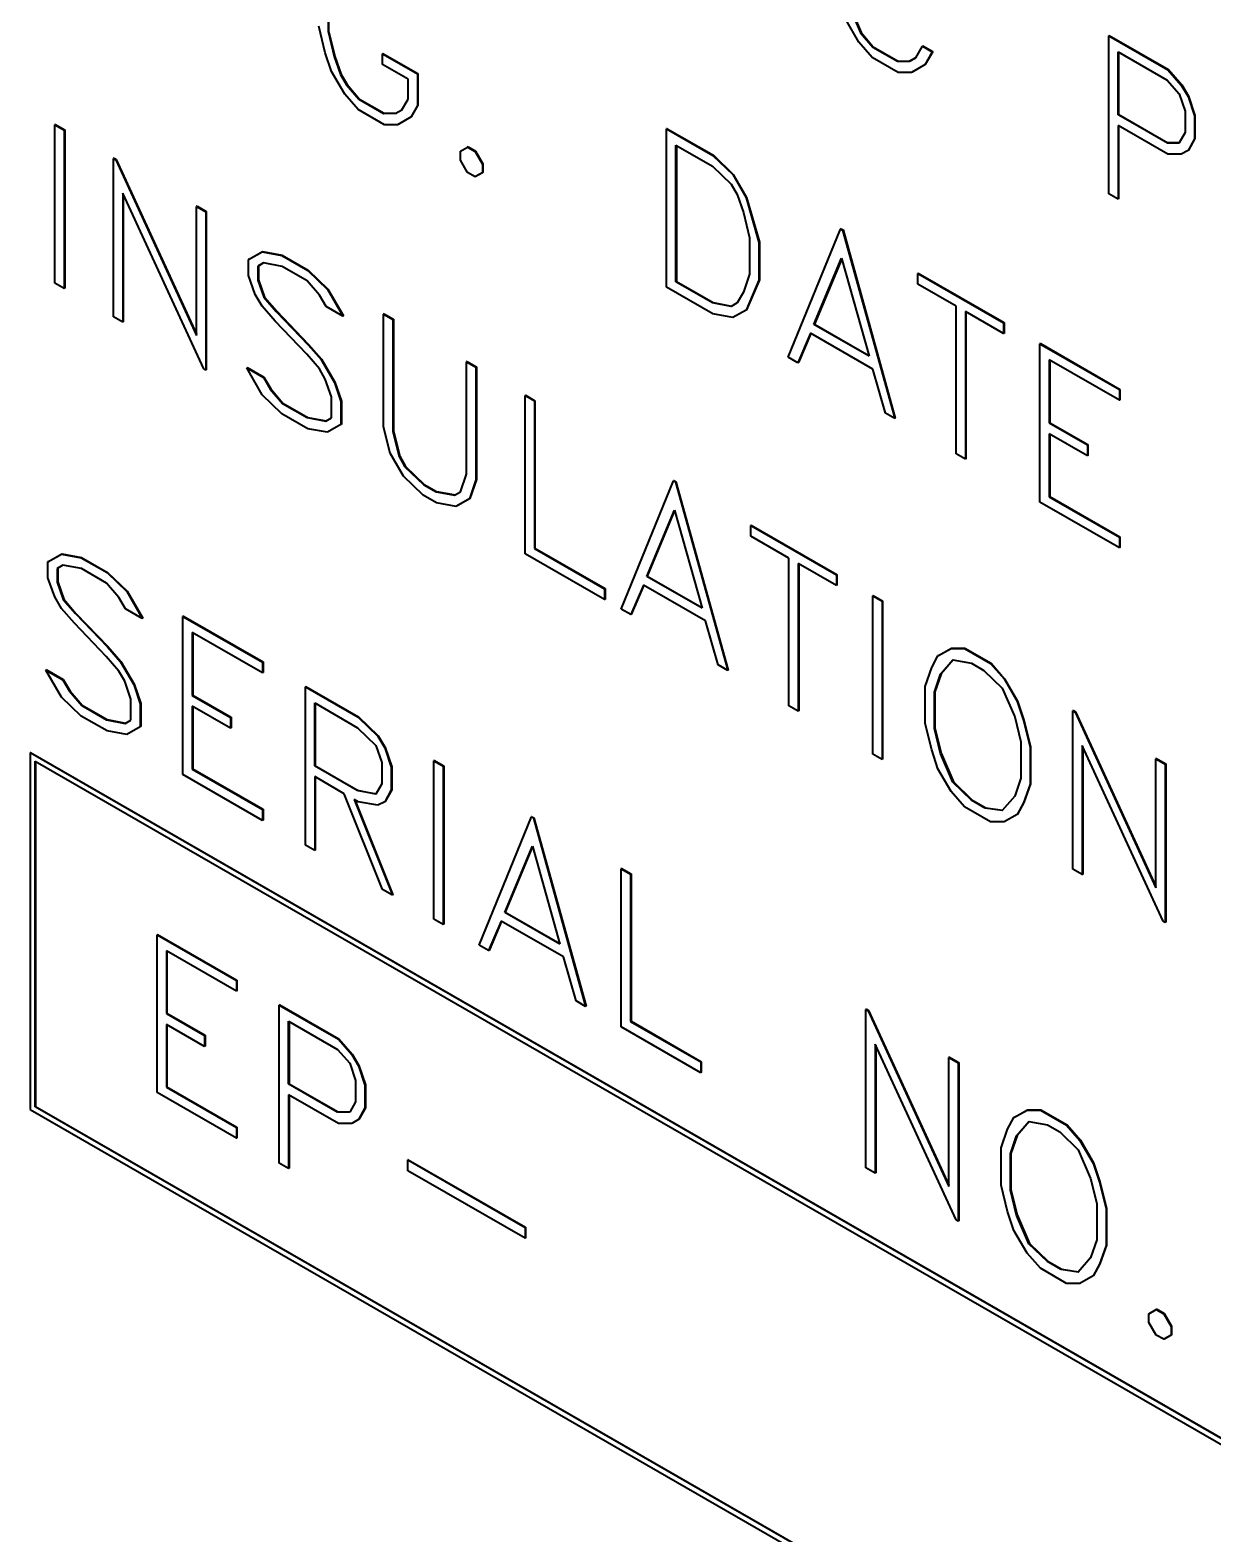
# Model space of a CAD drawing. Header units: millimetres. Extents: x 0 to 5945, y 0 to 4205.
# Drawn here: x 4573.21 to 4585.38, y 3098.65 to 3114.12 of the extents above; entities that cross this region are included whole.
import ezdxf

# ---------------------------------------------------------------- set-up
doc = ezdxf.new("R2010")
doc.units = ezdxf.units.MM
doc.header["$LTSCALE"] = 5
doc.layers.add('가시적인 것(ISO)', color=3, linetype='Continuous', lineweight=40)

msp = doc.modelspace()

# ---------------------------------------------------------------- linework, layer by layer
at = {"layer": '가시적인 것(ISO)'}
for p, q in [((4576.274, 3114.486), (4576.274, 3114.112)), ((4576.279, 3114.489), (4576.279, 3114.115)), ((4581.626, 3114.39), (4581.753, 3114.095)), ((4581.631, 3114.393), (4581.758, 3114.098)), ((4581.734, 3114.001), (4581.6, 3114.233)), ((4576.246, 3113.892), (4576.178, 3114.163)), ((4576.279, 3114.115), (4576.274, 3114.112)), ((4576.274, 3114.112), (4576.338, 3113.851)), ((4576.279, 3114.115), (4576.343, 3113.854)), ((4581.758, 3114.098), (4581.753, 3114.095)), ((4581.753, 3114.095), (4581.878, 3113.95)), ((4581.758, 3114.098), (4581.883, 3113.953)), ((4584.311, 3114.069), (4584.306, 3114.066)), ((4584.306, 3114.066), (4584.914, 3113.716)), ((4584.306, 3112.441), (4584.306, 3114.066)), ((4584.311, 3114.069), (4584.919, 3113.719)), ((4581.87, 3113.844), (4581.734, 3114.001)), ((4581.883, 3113.953), (4581.878, 3113.95)), ((4581.878, 3113.95), (4582.133, 3113.803)), ((4581.883, 3113.953), (4582.138, 3113.806)), ((4582.32, 3113.84), (4582.389, 3113.959)), ((4582.394, 3113.962), (4582.389, 3113.959)), ((4582.389, 3113.959), (4582.489, 3113.902)), ((4582.394, 3113.962), (4582.494, 3113.905)), ((4582.489, 3113.902), (4582.412, 3113.767)), ((4582.494, 3113.905), (4582.417, 3113.769)), ((4582.494, 3113.905), (4582.489, 3113.902)), ((4576.31, 3113.697), (4576.246, 3113.892)), ((4576.343, 3113.854), (4576.338, 3113.851)), ((4576.338, 3113.851), (4576.403, 3113.666)), ((4576.343, 3113.854), (4576.408, 3113.669)), ((4576.839, 3113.883), (4576.834, 3113.88)), ((4576.834, 3113.88), (4577.193, 3113.673)), ((4576.834, 3113.77), (4576.834, 3113.88)), ((4577.098, 3113.618), (4576.834, 3113.77)), ((4576.839, 3113.883), (4577.198, 3113.676)), ((4582.14, 3113.689), (4581.87, 3113.844)), ((4582.133, 3113.803), (4582.257, 3113.806)), ((4582.138, 3113.806), (4582.133, 3113.803)), ((4582.138, 3113.806), (4582.262, 3113.808)), ((4582.257, 3113.806), (4582.32, 3113.84)), ((4582.262, 3113.808), (4582.257, 3113.806)), ((4582.262, 3113.808), (4582.32, 3113.841)), ((4582.412, 3113.767), (4582.277, 3113.688)), ((4582.417, 3113.769), (4582.282, 3113.691)), ((4582.417, 3113.769), (4582.412, 3113.767)), ((4584.401, 3113.901), (4584.906, 3113.61)), ((4584.401, 3113.254), (4584.401, 3113.901)), ((4584.407, 3113.898), (4584.407, 3113.257)), ((4576.447, 3113.464), (4576.31, 3113.697)), ((4576.408, 3113.669), (4576.403, 3113.666)), ((4576.403, 3113.666), (4576.465, 3113.56)), ((4576.408, 3113.669), (4576.47, 3113.563)), ((4577.098, 3113.412), (4577.098, 3113.618)), ((4577.198, 3113.676), (4577.193, 3113.673)), ((4577.193, 3113.673), (4577.193, 3113.348)), ((4577.198, 3113.676), (4577.198, 3113.351)), ((4582.277, 3113.688), (4582.14, 3113.689)), ((4582.282, 3113.691), (4582.277, 3113.688)), ((4584.906, 3113.61), (4585.03, 3113.468)), ((4584.919, 3113.719), (4584.914, 3113.716)), ((4584.914, 3113.716), (4585.051, 3113.559)), ((4584.919, 3113.719), (4585.056, 3113.561)), ((4576.583, 3113.307), (4576.447, 3113.464)), ((4576.47, 3113.563), (4576.465, 3113.56)), ((4576.465, 3113.56), (4576.592, 3113.412)), ((4576.47, 3113.563), (4576.597, 3113.415)), ((4585.03, 3113.468), (4585.092, 3113.289)), ((4585.056, 3113.561), (4585.051, 3113.559)), ((4585.051, 3113.559), (4585.121, 3113.44)), ((4585.056, 3113.561), (4585.126, 3113.443)), ((4585.126, 3113.443), (4585.121, 3113.44)), ((4585.121, 3113.44), (4585.187, 3113.243)), ((4585.126, 3113.443), (4585.192, 3113.246)), ((4576.854, 3113.151), (4576.583, 3113.307)), ((4576.597, 3113.415), (4576.592, 3113.412)), ((4576.592, 3113.412), (4576.846, 3113.266)), ((4576.597, 3113.415), (4576.851, 3113.269)), ((4576.972, 3113.268), (4577.034, 3113.305)), ((4577.034, 3113.305), (4577.098, 3113.412)), ((4577.193, 3113.348), (4577.125, 3113.229)), ((4577.198, 3113.351), (4577.13, 3113.232)), ((4577.198, 3113.351), (4577.193, 3113.348)), ((4585.092, 3113.289), (4585.092, 3113.071)), ((4573.47, 3113.152), (4573.465, 3113.149)), ((4573.465, 3113.149), (4573.56, 3113.094)), ((4573.465, 3111.521), (4573.465, 3113.149)), ((4573.47, 3113.152), (4573.565, 3113.097)), ((4576.851, 3113.269), (4576.846, 3113.266)), ((4576.846, 3113.266), (4576.972, 3113.268)), ((4576.851, 3113.269), (4576.977, 3113.271)), ((4576.99, 3113.151), (4576.854, 3113.151)), ((4577.125, 3113.229), (4576.99, 3113.151)), ((4576.995, 3113.154), (4576.99, 3113.151)), ((4577.13, 3113.232), (4576.995, 3113.154)), ((4577.13, 3113.232), (4577.125, 3113.229)), ((4584.407, 3113.257), (4584.401, 3113.254)), ((4584.906, 3112.963), (4584.401, 3113.254)), ((4584.401, 3113.144), (4584.401, 3112.386)), ((4584.914, 3112.849), (4584.401, 3113.144)), ((4584.407, 3113.257), (4584.911, 3112.966)), ((4584.407, 3113.141), (4584.407, 3112.389)), ((4585.192, 3113.246), (4585.187, 3113.243)), ((4585.187, 3113.243), (4585.187, 3113.007)), ((4585.192, 3113.246), (4585.192, 3113.01)), ((4573.565, 3113.097), (4573.56, 3113.094)), ((4573.56, 3113.094), (4573.56, 3111.466)), ((4573.565, 3113.097), (4573.565, 3111.469)), ((4579.762, 3113.11), (4579.757, 3113.107)), ((4579.757, 3113.107), (4580.234, 3112.833)), ((4579.757, 3111.479), (4579.757, 3113.107)), ((4579.762, 3113.11), (4580.239, 3112.836)), ((4585.092, 3113.071), (4585.03, 3112.963)), ((4585.187, 3113.007), (4585.121, 3112.887)), ((4585.192, 3113.01), (4585.126, 3112.89)), ((4585.192, 3113.01), (4585.187, 3113.007)), ((4577.635, 3112.877), (4577.71, 3112.92)), ((4577.635, 3112.787), (4577.635, 3112.877)), ((4577.715, 3112.923), (4577.71, 3112.92)), ((4577.71, 3112.92), (4577.787, 3112.876)), ((4577.715, 3112.923), (4577.792, 3112.879)), ((4577.792, 3112.879), (4577.787, 3112.876)), ((4577.787, 3112.876), (4577.862, 3112.746)), ((4577.792, 3112.879), (4577.867, 3112.749)), ((4579.853, 3112.942), (4580.23, 3112.724)), ((4579.853, 3111.534), (4579.853, 3112.942)), ((4579.858, 3112.939), (4579.858, 3111.537)), ((4580.239, 3112.836), (4580.234, 3112.833)), ((4580.234, 3112.833), (4580.437, 3112.637)), ((4580.239, 3112.836), (4580.442, 3112.64)), ((4584.911, 3112.966), (4584.906, 3112.963)), ((4585.03, 3112.963), (4584.906, 3112.963)), ((4584.911, 3112.966), (4585.032, 3112.966)), ((4585.051, 3112.848), (4584.914, 3112.849)), ((4585.121, 3112.887), (4585.051, 3112.848)), ((4585.126, 3112.89), (4585.121, 3112.887)), ((4574.073, 3112.805), (4574.067, 3112.802)), ((4574.067, 3112.802), (4574.09, 3112.789)), ((4574.067, 3111.174), (4574.067, 3112.802)), ((4574.073, 3112.805), (4574.095, 3112.792)), ((4574.095, 3112.792), (4574.09, 3112.789)), ((4574.09, 3112.789), (4574.922, 3110.982)), ((4574.095, 3112.792), (4574.922, 3110.996)), ((4577.71, 3112.658), (4577.635, 3112.787)), ((4577.867, 3112.749), (4577.862, 3112.746)), ((4577.862, 3112.746), (4577.862, 3112.657)), ((4577.867, 3112.749), (4577.867, 3112.66)), ((4580.23, 3112.724), (4580.422, 3112.54)), ((4577.787, 3112.614), (4577.71, 3112.658)), ((4577.862, 3112.657), (4577.787, 3112.614)), ((4577.792, 3112.617), (4577.787, 3112.614)), ((4577.867, 3112.66), (4577.792, 3112.617)), ((4577.867, 3112.66), (4577.862, 3112.657)), ((4580.422, 3112.54), (4580.482, 3112.434)), ((4580.442, 3112.64), (4580.437, 3112.637)), ((4580.437, 3112.637), (4580.575, 3112.4)), ((4580.442, 3112.64), (4580.58, 3112.403)), ((4574.163, 3112.447), (4574.163, 3111.119)), ((4574.995, 3110.64), (4574.163, 3112.447)), ((4574.168, 3112.436), (4574.168, 3111.122)), ((4580.482, 3112.434), (4580.547, 3112.249)), ((4580.58, 3112.403), (4580.575, 3112.4)), ((4580.575, 3112.4), (4580.707, 3111.939)), ((4580.58, 3112.403), (4580.712, 3111.942)), ((4584.401, 3112.386), (4584.306, 3112.441)), ((4584.407, 3112.389), (4584.401, 3112.386)), ((4574.927, 3112.313), (4574.922, 3112.31)), ((4574.922, 3112.31), (4575.017, 3112.255)), ((4574.922, 3110.982), (4574.922, 3112.31)), ((4574.927, 3112.313), (4575.022, 3112.258)), ((4575.022, 3112.258), (4575.017, 3112.255)), ((4575.017, 3112.255), (4575.017, 3110.627)), ((4575.022, 3112.258), (4575.022, 3110.63)), ((4580.547, 3112.249), (4580.611, 3111.988)), ((4581.008, 3110.758), (4581.547, 3112.077)), ((4581.552, 3112.08), (4581.547, 3112.077)), ((4581.547, 3112.077), (4581.567, 3112.065)), ((4581.552, 3112.08), (4581.572, 3112.068)), ((4581.572, 3112.068), (4581.567, 3112.065)), ((4581.567, 3112.065), (4582.104, 3110.128)), ((4581.572, 3112.068), (4582.109, 3110.131)), ((4580.611, 3111.988), (4580.611, 3111.614)), ((4580.712, 3111.942), (4580.707, 3111.939)), ((4580.707, 3111.939), (4580.707, 3111.553)), ((4580.712, 3111.942), (4580.712, 3111.556)), ((4575.457, 3111.764), (4575.596, 3111.843)), ((4575.463, 3111.767), (4575.457, 3111.764)), ((4575.457, 3111.6), (4575.457, 3111.764)), ((4575.463, 3111.767), (4575.601, 3111.846)), ((4575.601, 3111.846), (4575.596, 3111.843)), ((4575.596, 3111.843), (4575.798, 3111.805)), ((4575.601, 3111.846), (4575.803, 3111.808)), ((4575.803, 3111.808), (4575.798, 3111.805)), ((4575.798, 3111.805), (4576.065, 3111.651)), ((4575.803, 3111.808), (4576.07, 3111.654)), ((4581.272, 3111.096), (4581.556, 3111.778)), ((4581.558, 3111.772), (4581.277, 3111.099)), ((4581.556, 3111.778), (4581.84, 3110.769)), ((4575.526, 3111.403), (4575.457, 3111.6)), ((4575.611, 3111.728), (4575.552, 3111.694)), ((4575.557, 3111.697), (4575.552, 3111.694)), ((4575.552, 3111.694), (4575.552, 3111.553)), ((4575.611, 3111.728), (4575.557, 3111.697)), ((4575.557, 3111.697), (4575.557, 3111.556)), ((4575.802, 3111.693), (4575.611, 3111.728)), ((4576.059, 3111.545), (4575.802, 3111.693)), ((4576.07, 3111.654), (4576.065, 3111.651)), ((4576.065, 3111.651), (4576.267, 3111.457)), ((4576.07, 3111.654), (4576.272, 3111.459)), ((4580.611, 3111.614), (4580.547, 3111.427)), ((4582.346, 3111.622), (4582.341, 3111.62)), ((4582.341, 3111.62), (4583.223, 3111.112)), ((4582.341, 3111.509), (4582.341, 3111.62)), ((4582.346, 3111.622), (4583.228, 3111.115)), ((4573.56, 3111.466), (4573.465, 3111.521)), ((4573.565, 3111.469), (4573.56, 3111.466)), ((4575.557, 3111.556), (4575.552, 3111.553)), ((4575.552, 3111.553), (4575.615, 3111.375)), ((4575.557, 3111.556), (4575.62, 3111.378)), ((4576.185, 3111.398), (4576.059, 3111.545)), ((4576.272, 3111.459), (4576.267, 3111.457)), ((4576.267, 3111.457), (4576.427, 3111.18)), ((4576.272, 3111.459), (4576.432, 3111.183)), ((4580.234, 3111.204), (4579.757, 3111.479)), ((4579.858, 3111.537), (4579.853, 3111.534)), ((4580.23, 3111.317), (4579.853, 3111.534)), ((4579.858, 3111.537), (4580.235, 3111.32)), ((4580.547, 3111.427), (4580.482, 3111.318)), ((4580.707, 3111.553), (4580.575, 3111.244)), ((4580.712, 3111.556), (4580.58, 3111.247)), ((4580.712, 3111.556), (4580.707, 3111.553)), ((4582.734, 3111.283), (4582.341, 3111.509)), ((4575.595, 3111.283), (4575.526, 3111.403)), ((4575.729, 3111.13), (4575.595, 3111.283)), ((4575.62, 3111.378), (4575.615, 3111.375)), ((4575.615, 3111.375), (4575.74, 3111.23)), ((4575.62, 3111.378), (4575.746, 3111.233)), ((4576.254, 3111.279), (4576.185, 3111.398)), ((4576.427, 3111.18), (4576.254, 3111.279)), ((4580.235, 3111.32), (4580.23, 3111.317)), ((4580.422, 3111.281), (4580.23, 3111.317)), ((4580.235, 3111.32), (4580.426, 3111.284)), ((4580.482, 3111.318), (4580.422, 3111.281)), ((4582.734, 3109.765), (4582.734, 3111.283)), ((4574.163, 3111.119), (4574.067, 3111.174)), ((4574.168, 3111.122), (4574.163, 3111.119)), ((4576.055, 3110.791), (4575.729, 3111.13)), ((4575.746, 3111.233), (4575.74, 3111.23)), ((4575.74, 3111.23), (4576.069, 3110.887)), ((4575.746, 3111.233), (4576.074, 3110.89)), ((4576.432, 3111.183), (4576.427, 3111.18)), ((4576.851, 3111.205), (4576.846, 3111.202)), ((4576.846, 3111.202), (4576.942, 3111.147)), ((4576.846, 3110.043), (4576.846, 3111.202)), ((4576.851, 3111.205), (4576.947, 3111.15)), ((4576.947, 3111.15), (4576.942, 3111.147)), ((4576.942, 3111.147), (4576.942, 3109.994)), ((4576.947, 3111.15), (4576.947, 3109.997)), ((4580.437, 3111.166), (4580.234, 3111.204)), ((4580.575, 3111.244), (4580.437, 3111.166)), ((4580.58, 3111.247), (4580.575, 3111.244)), ((4583.223, 3111.001), (4582.83, 3111.228)), ((4582.83, 3111.228), (4582.83, 3109.71)), ((4582.835, 3111.225), (4582.835, 3109.713)), ((4581.236, 3111.006), (4581.107, 3110.702)), ((4581.239, 3111.004), (4581.112, 3110.705)), ((4581.877, 3110.637), (4581.236, 3111.006)), ((4581.277, 3111.099), (4581.272, 3111.096)), ((4581.84, 3110.769), (4581.272, 3111.096)), ((4581.277, 3111.099), (4581.838, 3110.776)), ((4583.228, 3111.115), (4583.223, 3111.112)), ((4583.223, 3111.112), (4583.223, 3111.001)), ((4583.228, 3111.004), (4583.223, 3111.001)), ((4583.228, 3111.115), (4583.228, 3111.004)), ((4576.074, 3110.89), (4576.069, 3110.887)), ((4576.069, 3110.887), (4576.203, 3110.736)), ((4576.074, 3110.89), (4576.208, 3110.739)), ((4583.602, 3110.899), (4583.597, 3110.896)), ((4583.597, 3110.896), (4584.415, 3110.425)), ((4583.597, 3109.268), (4583.597, 3110.896)), ((4583.602, 3110.899), (4584.42, 3110.428)), ((4576.185, 3110.639), (4576.055, 3110.791)), ((4576.208, 3110.739), (4576.203, 3110.736)), ((4576.203, 3110.736), (4576.339, 3110.5)), ((4576.208, 3110.739), (4576.344, 3110.503)), ((4577.705, 3110.713), (4577.7, 3110.71)), ((4577.7, 3110.71), (4577.796, 3110.655)), ((4577.7, 3109.557), (4577.7, 3110.71)), ((4577.705, 3110.713), (4577.801, 3110.658)), ((4577.801, 3110.658), (4577.796, 3110.655)), ((4577.796, 3110.655), (4577.796, 3109.496)), ((4577.801, 3110.658), (4577.801, 3109.499)), ((4581.107, 3110.702), (4581.008, 3110.758)), ((4581.112, 3110.705), (4581.107, 3110.702)), ((4583.693, 3110.73), (4583.693, 3110.082)), ((4584.415, 3110.315), (4583.693, 3110.73)), ((4583.698, 3110.727), (4583.698, 3110.085)), ((4575.017, 3110.627), (4574.995, 3110.64)), ((4575.022, 3110.63), (4575.017, 3110.627)), ((4575.442, 3110.652), (4575.437, 3110.649)), ((4575.437, 3110.649), (4575.609, 3110.549)), ((4575.596, 3110.372), (4575.437, 3110.649)), ((4575.442, 3110.652), (4575.615, 3110.552)), ((4575.615, 3110.552), (4575.609, 3110.549)), ((4575.609, 3110.549), (4575.679, 3110.43)), ((4575.615, 3110.552), (4575.684, 3110.433)), ((4576.246, 3110.534), (4576.185, 3110.639)), ((4576.31, 3110.35), (4576.246, 3110.534)), ((4576.344, 3110.503), (4576.339, 3110.5)), ((4576.339, 3110.5), (4576.406, 3110.304)), ((4576.344, 3110.503), (4576.411, 3110.307)), ((4582.007, 3110.184), (4581.877, 3110.637)), ((4575.798, 3110.177), (4575.596, 3110.372)), ((4575.684, 3110.433), (4575.679, 3110.43)), ((4575.679, 3110.43), (4575.805, 3110.284)), ((4575.684, 3110.433), (4575.81, 3110.287)), ((4576.31, 3110.135), (4576.31, 3110.35)), ((4578.307, 3110.367), (4578.302, 3110.364)), ((4578.302, 3110.364), (4578.397, 3110.309)), ((4578.302, 3108.735), (4578.302, 3110.364)), ((4578.307, 3110.367), (4578.402, 3110.311)), ((4584.42, 3110.428), (4584.415, 3110.425)), ((4584.415, 3110.425), (4584.415, 3110.315)), ((4584.42, 3110.428), (4584.42, 3110.318)), ((4575.81, 3110.287), (4575.805, 3110.284)), ((4575.805, 3110.284), (4576.06, 3110.137)), ((4575.81, 3110.287), (4576.065, 3110.14)), ((4576.411, 3110.307), (4576.406, 3110.304)), ((4576.406, 3110.304), (4576.406, 3110.065)), ((4576.411, 3110.307), (4576.411, 3110.068)), ((4578.402, 3110.311), (4578.397, 3110.309)), ((4578.397, 3110.309), (4578.397, 3108.791)), ((4578.402, 3110.311), (4578.402, 3108.794)), ((4584.42, 3110.318), (4584.415, 3110.315)), ((4576.065, 3110.023), (4575.798, 3110.177)), ((4576.065, 3110.14), (4576.06, 3110.137)), ((4576.06, 3110.137), (4576.251, 3110.101)), ((4576.065, 3110.14), (4576.256, 3110.104)), ((4576.251, 3110.101), (4576.31, 3110.135)), ((4576.406, 3110.065), (4576.267, 3109.986)), ((4576.411, 3110.068), (4576.406, 3110.065)), ((4576.913, 3109.771), (4576.846, 3110.043)), ((4582.104, 3110.128), (4582.007, 3110.184)), ((4582.109, 3110.131), (4582.104, 3110.128)), ((4583.698, 3110.085), (4583.693, 3110.082)), ((4583.693, 3110.082), (4584.086, 3109.856)), ((4583.698, 3110.085), (4584.091, 3109.859)), ((4576.267, 3109.986), (4576.065, 3110.023)), ((4576.947, 3109.997), (4576.942, 3109.994)), ((4576.942, 3109.994), (4577.006, 3109.736)), ((4576.947, 3109.997), (4577.011, 3109.739)), ((4583.693, 3109.971), (4583.693, 3109.323)), ((4584.086, 3109.745), (4583.693, 3109.971)), ((4583.698, 3109.969), (4583.698, 3109.326)), ((4577.051, 3109.535), (4576.913, 3109.771)), ((4577.011, 3109.739), (4577.006, 3109.736)), ((4577.006, 3109.736), (4577.065, 3109.632)), ((4577.011, 3109.739), (4577.07, 3109.635)), ((4582.83, 3109.71), (4582.734, 3109.765)), ((4584.091, 3109.859), (4584.086, 3109.856)), ((4584.086, 3109.856), (4584.086, 3109.745)), ((4584.091, 3109.748), (4584.086, 3109.745)), ((4584.091, 3109.859), (4584.091, 3109.748)), ((4577.07, 3109.635), (4577.065, 3109.632)), ((4577.065, 3109.632), (4577.258, 3109.447)), ((4577.07, 3109.635), (4577.263, 3109.45)), ((4582.835, 3109.713), (4582.83, 3109.71)), ((4577.254, 3109.339), (4577.051, 3109.535)), ((4577.263, 3109.45), (4577.258, 3109.447)), ((4577.258, 3109.447), (4577.385, 3109.374)), ((4577.263, 3109.45), (4577.39, 3109.377)), ((4577.636, 3109.373), (4577.7, 3109.557)), ((4577.796, 3109.496), (4577.728, 3109.302)), ((4577.801, 3109.499), (4577.733, 3109.305)), ((4577.801, 3109.499), (4577.796, 3109.496)), ((4579.29, 3108.166), (4579.828, 3109.485)), ((4579.833, 3109.488), (4579.828, 3109.485)), ((4579.828, 3109.485), (4579.848, 3109.473)), ((4579.833, 3109.488), (4579.853, 3109.476)), ((4579.853, 3109.476), (4579.848, 3109.473)), ((4579.848, 3109.473), (4580.385, 3107.536)), ((4579.853, 3109.476), (4580.39, 3107.539)), ((4577.389, 3109.261), (4577.254, 3109.339)), ((4577.39, 3109.377), (4577.385, 3109.374)), ((4577.385, 3109.374), (4577.576, 3109.338)), ((4577.592, 3109.223), (4577.389, 3109.261)), ((4577.39, 3109.377), (4577.581, 3109.341)), ((4577.576, 3109.338), (4577.636, 3109.373)), ((4577.728, 3109.302), (4577.592, 3109.223)), ((4577.733, 3109.305), (4577.597, 3109.226)), ((4577.733, 3109.305), (4577.728, 3109.302)), ((4584.415, 3108.797), (4583.597, 3109.268)), ((4583.698, 3109.326), (4583.693, 3109.323)), ((4583.693, 3109.323), (4584.415, 3108.907)), ((4583.698, 3109.326), (4584.42, 3108.91)), ((4577.597, 3109.226), (4577.592, 3109.223)), ((4579.553, 3108.504), (4579.837, 3109.186)), ((4579.839, 3109.18), (4579.558, 3108.507)), ((4579.837, 3109.186), (4580.122, 3108.177)), ((4580.627, 3109.03), (4580.622, 3109.028)), ((4580.622, 3109.028), (4581.504, 3108.52)), ((4580.622, 3108.917), (4580.622, 3109.028)), ((4580.627, 3109.03), (4581.509, 3108.523)), ((4581.015, 3108.691), (4580.622, 3108.917)), ((4584.42, 3108.91), (4584.415, 3108.907)), ((4584.415, 3108.907), (4584.415, 3108.797)), ((4584.42, 3108.8), (4584.415, 3108.797)), ((4584.42, 3108.91), (4584.42, 3108.8)), ((4573.393, 3108.654), (4573.532, 3108.733)), ((4573.398, 3108.657), (4573.393, 3108.654)), ((4573.393, 3108.49), (4573.393, 3108.654)), ((4573.398, 3108.657), (4573.537, 3108.736)), ((4573.537, 3108.736), (4573.532, 3108.733)), ((4573.532, 3108.733), (4573.734, 3108.696)), ((4573.537, 3108.736), (4573.739, 3108.699)), ((4573.739, 3108.699), (4573.734, 3108.696)), ((4573.734, 3108.696), (4574.001, 3108.542)), ((4573.739, 3108.699), (4574.006, 3108.545)), ((4579.119, 3108.265), (4578.302, 3108.735)), ((4578.402, 3108.794), (4578.397, 3108.791)), ((4578.397, 3108.791), (4579.119, 3108.375)), ((4578.402, 3108.794), (4579.124, 3108.378)), ((4581.015, 3107.173), (4581.015, 3108.691)), ((4573.462, 3108.294), (4573.393, 3108.49)), ((4573.547, 3108.619), (4573.488, 3108.585)), ((4573.493, 3108.587), (4573.488, 3108.585)), ((4573.488, 3108.585), (4573.488, 3108.444)), ((4573.547, 3108.619), (4573.493, 3108.587)), ((4573.493, 3108.587), (4573.493, 3108.447)), ((4573.738, 3108.583), (4573.547, 3108.619)), ((4573.995, 3108.435), (4573.738, 3108.583)), ((4574.006, 3108.545), (4574.001, 3108.542)), ((4574.001, 3108.542), (4574.203, 3108.347)), ((4574.006, 3108.545), (4574.208, 3108.35)), ((4579.558, 3108.507), (4579.553, 3108.504)), ((4580.122, 3108.177), (4579.553, 3108.504)), ((4579.558, 3108.507), (4580.12, 3108.184)), ((4581.504, 3108.409), (4581.111, 3108.636)), ((4581.111, 3108.636), (4581.111, 3107.118)), ((4581.116, 3108.633), (4581.116, 3107.121)), ((4581.509, 3108.523), (4581.504, 3108.52)), ((4581.504, 3108.52), (4581.504, 3108.409)), ((4581.509, 3108.523), (4581.509, 3108.412)), ((4573.493, 3108.447), (4573.488, 3108.444)), ((4573.488, 3108.444), (4573.551, 3108.265)), ((4573.493, 3108.447), (4573.556, 3108.268)), ((4574.121, 3108.288), (4573.995, 3108.435)), ((4574.208, 3108.35), (4574.203, 3108.347)), ((4574.203, 3108.347), (4574.363, 3108.07)), ((4574.208, 3108.35), (4574.368, 3108.073)), ((4579.124, 3108.378), (4579.119, 3108.375)), ((4579.119, 3108.375), (4579.119, 3108.265)), ((4579.124, 3108.378), (4579.124, 3108.267)), ((4579.518, 3108.414), (4579.388, 3108.11)), ((4579.521, 3108.412), (4579.393, 3108.113)), ((4580.158, 3108.045), (4579.518, 3108.414)), ((4581.509, 3108.412), (4581.504, 3108.409)), ((4573.531, 3108.173), (4573.462, 3108.294)), ((4573.556, 3108.268), (4573.551, 3108.265)), ((4573.551, 3108.265), (4573.676, 3108.12)), ((4573.556, 3108.268), (4573.681, 3108.123)), ((4574.19, 3108.17), (4574.121, 3108.288)), ((4579.124, 3108.267), (4579.119, 3108.265)), ((4581.883, 3108.307), (4581.878, 3108.304)), ((4581.878, 3108.304), (4581.974, 3108.249)), ((4581.878, 3106.676), (4581.878, 3108.304)), ((4581.883, 3108.307), (4581.979, 3108.252)), ((4581.979, 3108.252), (4581.974, 3108.249)), ((4581.974, 3108.249), (4581.974, 3106.621)), ((4581.979, 3108.252), (4581.979, 3106.623)), ((4573.665, 3108.021), (4573.531, 3108.173)), ((4573.681, 3108.123), (4573.676, 3108.12)), ((4573.676, 3108.12), (4574.005, 3107.778)), ((4573.681, 3108.123), (4574.01, 3107.781)), ((4574.363, 3108.07), (4574.19, 3108.17)), ((4574.368, 3108.073), (4574.363, 3108.07)), ((4574.787, 3108.095), (4574.782, 3108.092)), ((4574.782, 3108.092), (4575.6, 3107.621)), ((4574.782, 3106.464), (4574.782, 3108.092)), ((4574.787, 3108.095), (4575.605, 3107.624)), ((4579.388, 3108.11), (4579.29, 3108.166)), ((4579.393, 3108.113), (4579.388, 3108.11)), ((4580.288, 3107.592), (4580.158, 3108.045)), ((4573.991, 3107.681), (4573.665, 3108.021)), ((4574.878, 3107.926), (4574.878, 3107.278)), ((4575.6, 3107.511), (4574.878, 3107.926)), ((4574.883, 3107.924), (4574.883, 3107.281)), ((4574.01, 3107.781), (4574.005, 3107.778)), ((4574.005, 3107.778), (4574.139, 3107.626)), ((4574.01, 3107.781), (4574.144, 3107.629)), ((4582.548, 3107.685), (4582.684, 3107.761)), ((4582.553, 3107.688), (4582.689, 3107.764)), ((4582.689, 3107.764), (4582.684, 3107.761)), ((4582.684, 3107.761), (4582.82, 3107.762)), ((4582.689, 3107.764), (4582.825, 3107.764)), ((4582.825, 3107.764), (4582.82, 3107.762)), ((4582.82, 3107.762), (4583.09, 3107.606)), ((4582.825, 3107.764), (4583.095, 3107.609)), ((4574.121, 3107.529), (4573.991, 3107.681)), ((4574.144, 3107.629), (4574.139, 3107.626)), ((4574.139, 3107.626), (4574.275, 3107.39)), ((4574.144, 3107.629), (4574.28, 3107.393)), ((4575.605, 3107.624), (4575.6, 3107.621)), ((4575.6, 3107.621), (4575.6, 3107.511)), ((4575.605, 3107.624), (4575.605, 3107.514)), ((4580.385, 3107.536), (4580.288, 3107.592)), ((4582.416, 3107.372), (4582.484, 3107.565)), ((4582.484, 3107.565), (4582.548, 3107.685)), ((4582.553, 3107.688), (4582.548, 3107.685)), ((4582.575, 3107.497), (4582.702, 3107.645)), ((4582.705, 3107.644), (4582.58, 3107.5)), ((4582.702, 3107.645), (4582.892, 3107.609)), ((4582.892, 3107.609), (4583.019, 3107.536)), ((4583.095, 3107.609), (4583.09, 3107.606)), ((4583.09, 3107.606), (4583.228, 3107.448)), ((4583.095, 3107.609), (4583.233, 3107.451)), ((4573.377, 3107.542), (4573.372, 3107.539)), ((4573.372, 3107.539), (4573.545, 3107.44)), ((4573.532, 3107.262), (4573.372, 3107.539)), ((4573.377, 3107.542), (4573.55, 3107.442)), ((4573.55, 3107.442), (4573.545, 3107.44)), ((4573.545, 3107.44), (4573.615, 3107.321)), ((4573.55, 3107.442), (4573.62, 3107.324)), ((4574.182, 3107.424), (4574.121, 3107.529)), ((4574.246, 3107.24), (4574.182, 3107.424)), ((4575.605, 3107.514), (4575.6, 3107.511)), ((4580.39, 3107.539), (4580.385, 3107.536)), ((4582.511, 3107.313), (4582.575, 3107.497)), ((4582.58, 3107.5), (4582.516, 3107.315)), ((4582.58, 3107.5), (4582.575, 3107.497)), ((4583.019, 3107.536), (4583.209, 3107.353)), ((4583.233, 3107.451), (4583.228, 3107.448)), ((4583.228, 3107.448), (4583.363, 3107.216)), ((4583.233, 3107.451), (4583.368, 3107.219)), ((4573.734, 3107.067), (4573.532, 3107.262)), ((4573.62, 3107.324), (4573.615, 3107.321)), ((4573.615, 3107.321), (4573.741, 3107.174)), ((4573.62, 3107.324), (4573.746, 3107.177)), ((4574.28, 3107.393), (4574.275, 3107.39)), ((4574.275, 3107.39), (4574.342, 3107.194)), ((4574.28, 3107.393), (4574.347, 3107.197)), ((4574.883, 3107.281), (4574.878, 3107.278)), ((4574.878, 3107.278), (4575.271, 3107.052)), ((4574.883, 3107.281), (4575.276, 3107.055)), ((4576.046, 3107.37), (4576.041, 3107.367)), ((4576.041, 3107.367), (4576.584, 3107.055)), ((4576.041, 3105.739), (4576.041, 3107.367)), ((4576.046, 3107.37), (4576.589, 3107.058)), ((4582.416, 3106.989), (4582.416, 3107.372)), ((4582.516, 3107.315), (4582.511, 3107.313)), ((4582.511, 3106.938), (4582.511, 3107.313)), ((4582.516, 3107.315), (4582.516, 3106.941)), ((4583.209, 3107.353), (4583.338, 3107.058)), ((4573.746, 3107.177), (4573.741, 3107.174)), ((4573.741, 3107.174), (4573.996, 3107.027)), ((4573.746, 3107.177), (4574.001, 3107.03)), ((4574.246, 3107.025), (4574.246, 3107.24)), ((4574.347, 3107.197), (4574.342, 3107.194)), ((4574.342, 3107.194), (4574.342, 3106.955)), ((4574.347, 3107.197), (4574.347, 3106.958)), ((4574.878, 3107.168), (4574.878, 3106.519)), ((4575.271, 3106.941), (4574.878, 3107.168)), ((4574.883, 3107.165), (4574.883, 3106.522)), ((4576.137, 3107.201), (4576.578, 3106.947)), ((4576.137, 3106.553), (4576.137, 3107.201)), ((4576.142, 3107.199), (4576.142, 3106.556)), ((4581.111, 3107.118), (4581.015, 3107.173)), ((4581.116, 3107.121), (4581.111, 3107.118)), ((4583.368, 3107.219), (4583.363, 3107.216)), ((4583.363, 3107.216), (4583.428, 3107.021)), ((4583.368, 3107.219), (4583.433, 3107.024)), ((4583.942, 3107.122), (4583.937, 3107.119)), ((4583.937, 3107.119), (4583.959, 3107.106)), ((4583.937, 3105.49), (4583.937, 3107.119)), ((4583.942, 3107.122), (4583.964, 3107.109)), ((4583.964, 3107.109), (4583.959, 3107.106)), ((4583.959, 3107.106), (4584.791, 3105.298)), ((4583.964, 3107.109), (4584.791, 3105.312)), ((4574.001, 3106.913), (4573.734, 3107.067)), ((4574.001, 3107.03), (4573.996, 3107.027)), ((4573.996, 3107.027), (4574.187, 3106.991)), ((4574.001, 3107.03), (4574.192, 3106.994)), ((4574.187, 3106.991), (4574.246, 3107.025)), ((4574.342, 3106.955), (4574.203, 3106.876)), ((4574.347, 3106.958), (4574.342, 3106.955)), ((4575.276, 3107.055), (4575.271, 3107.052)), ((4575.271, 3107.052), (4575.271, 3106.941)), ((4575.276, 3106.944), (4575.271, 3106.941)), ((4575.276, 3107.055), (4575.276, 3106.944)), ((4576.578, 3106.947), (4576.767, 3106.764)), ((4576.589, 3107.058), (4576.584, 3107.055)), ((4576.584, 3107.055), (4576.785, 3106.86)), ((4576.589, 3107.058), (4576.79, 3106.863)), ((4582.484, 3106.718), (4582.416, 3106.989)), ((4582.516, 3106.941), (4582.511, 3106.938)), ((4582.516, 3106.941), (4582.58, 3106.683)), ((4583.338, 3107.058), (4583.401, 3106.8)), ((4583.433, 3107.024), (4583.428, 3107.021)), ((4583.428, 3107.021), (4583.496, 3106.75)), ((4583.433, 3107.024), (4583.501, 3106.753)), ((4574.203, 3106.876), (4574.001, 3106.913)), ((4576.79, 3106.863), (4576.785, 3106.86)), ((4576.785, 3106.86), (4576.857, 3106.74)), ((4576.79, 3106.863), (4576.862, 3106.742)), ((4582.575, 3106.68), (4582.511, 3106.938)), ((4583.401, 3106.8), (4583.401, 3106.426)), ((4573.214, 3106.692), (4573.209, 3106.689)), ((4573.209, 3106.689), (4573.209, 3103.018)), ((4607.445, 3086.973), (4573.209, 3106.689)), ((4573.214, 3106.692), (4607.451, 3086.976)), ((4576.767, 3106.764), (4576.829, 3106.588)), ((4576.862, 3106.742), (4576.857, 3106.74)), ((4576.857, 3106.74), (4576.924, 3106.542)), ((4576.862, 3106.742), (4576.929, 3106.545)), ((4581.974, 3106.621), (4581.878, 3106.676)), ((4582.548, 3106.523), (4582.484, 3106.718)), ((4582.58, 3106.683), (4582.575, 3106.68)), ((4582.702, 3106.386), (4582.575, 3106.68)), ((4582.58, 3106.683), (4582.707, 3106.389)), ((4583.501, 3106.753), (4583.496, 3106.75)), ((4583.496, 3106.75), (4583.496, 3106.366)), ((4583.501, 3106.753), (4583.501, 3106.369)), ((4584.032, 3106.764), (4584.032, 3105.435)), ((4584.864, 3104.956), (4584.032, 3106.764)), ((4584.037, 3106.753), (4584.037, 3105.438)), ((4584.796, 3106.63), (4584.791, 3106.627)), ((4584.796, 3106.63), (4584.891, 3106.575)), ((4573.26, 3106.601), (4607.395, 3086.944)), ((4573.26, 3103.047), (4573.26, 3106.601)), ((4573.265, 3106.598), (4573.265, 3103.05)), ((4574.883, 3106.522), (4574.878, 3106.519)), ((4574.878, 3106.519), (4575.6, 3106.104)), ((4574.883, 3106.522), (4575.605, 3106.107)), ((4576.142, 3106.556), (4576.137, 3106.553)), ((4576.578, 3106.299), (4576.137, 3106.553)), ((4576.142, 3106.556), (4576.583, 3106.302)), ((4576.829, 3106.588), (4576.829, 3106.37)), ((4576.929, 3106.545), (4576.924, 3106.542)), ((4576.924, 3106.542), (4576.924, 3106.306)), ((4576.929, 3106.545), (4576.929, 3106.309)), ((4577.369, 3106.608), (4577.364, 3106.605)), ((4577.364, 3106.605), (4577.46, 3106.55)), ((4577.364, 3104.977), (4577.364, 3106.605)), ((4577.369, 3106.608), (4577.465, 3106.553)), ((4577.465, 3106.553), (4577.46, 3106.55)), ((4577.46, 3106.55), (4577.46, 3104.922)), ((4577.465, 3106.553), (4577.465, 3104.925)), ((4581.979, 3106.623), (4581.974, 3106.621)), ((4582.684, 3106.29), (4582.548, 3106.523)), ((4584.791, 3106.627), (4584.886, 3106.572)), ((4584.791, 3105.298), (4584.791, 3106.627)), ((4584.891, 3106.575), (4584.886, 3106.572)), ((4584.886, 3106.572), (4584.886, 3104.943)), ((4584.891, 3106.575), (4584.891, 3104.946)), ((4575.6, 3105.993), (4574.782, 3106.464)), ((4576.137, 3106.443), (4576.137, 3105.684)), ((4576.441, 3106.268), (4576.137, 3106.443)), ((4576.142, 3106.44), (4576.142, 3105.687)), ((4576.829, 3106.37), (4576.767, 3106.264)), ((4582.707, 3106.389), (4582.702, 3106.386)), ((4582.892, 3106.202), (4582.702, 3106.386)), ((4582.707, 3106.389), (4582.897, 3106.205)), ((4583.401, 3106.426), (4583.338, 3106.241)), ((4583.496, 3106.366), (4583.428, 3106.174)), ((4583.501, 3106.369), (4583.433, 3106.177)), ((4583.501, 3106.369), (4583.496, 3106.366)), ((4576.835, 3105.282), (4576.441, 3106.268)), ((4576.543, 3106.209), (4576.936, 3105.223)), ((4576.584, 3106.185), (4576.543, 3106.209)), ((4576.551, 3106.204), (4576.941, 3105.226)), ((4576.583, 3106.302), (4576.578, 3106.299)), ((4576.767, 3106.264), (4576.578, 3106.299)), ((4576.583, 3106.302), (4576.769, 3106.268)), ((4576.785, 3106.148), (4576.584, 3106.185)), ((4576.857, 3106.185), (4576.785, 3106.148)), ((4576.924, 3106.306), (4576.857, 3106.185)), ((4576.862, 3106.188), (4576.857, 3106.185)), ((4576.929, 3106.309), (4576.862, 3106.188)), ((4576.929, 3106.309), (4576.924, 3106.306)), ((4582.82, 3106.133), (4582.684, 3106.29)), ((4582.897, 3106.205), (4582.892, 3106.202)), ((4583.035, 3106.12), (4582.892, 3106.202)), ((4582.897, 3106.205), (4583.04, 3106.123)), ((4583.338, 3106.241), (4583.209, 3106.094)), ((4583.428, 3106.174), (4583.363, 3106.054)), ((4583.433, 3106.177), (4583.368, 3106.057)), ((4583.433, 3106.177), (4583.428, 3106.174)), ((4575.605, 3106.107), (4575.6, 3106.104)), ((4575.6, 3106.104), (4575.6, 3105.993)), ((4575.605, 3106.107), (4575.605, 3105.996)), ((4577.828, 3104.71), (4578.367, 3106.028)), ((4578.372, 3106.031), (4578.367, 3106.028)), ((4578.367, 3106.028), (4578.386, 3106.017)), ((4578.372, 3106.031), (4578.391, 3106.02)), ((4578.391, 3106.02), (4578.386, 3106.017)), ((4578.386, 3106.017), (4578.923, 3104.079)), ((4578.391, 3106.02), (4578.928, 3104.082)), ((4583.09, 3105.978), (4582.82, 3106.133)), ((4583.04, 3106.123), (4583.035, 3106.12)), ((4583.209, 3106.094), (4583.035, 3106.12)), ((4583.04, 3106.123), (4583.212, 3106.097)), ((4583.363, 3106.054), (4583.228, 3105.977)), ((4583.368, 3106.057), (4583.363, 3106.054)), ((4575.605, 3105.996), (4575.6, 3105.993)), ((4583.228, 3105.977), (4583.09, 3105.978)), ((4576.137, 3105.684), (4576.041, 3105.739)), ((4578.091, 3105.047), (4578.376, 3105.729)), ((4578.377, 3105.723), (4578.097, 3105.05)), ((4578.376, 3105.729), (4578.66, 3104.72)), ((4576.142, 3105.687), (4576.137, 3105.684)), ((4579.295, 3105.499), (4579.29, 3105.496)), ((4579.29, 3105.496), (4579.386, 3105.441)), ((4579.29, 3103.868), (4579.29, 3105.496)), ((4579.295, 3105.499), (4579.391, 3105.444)), ((4579.391, 3105.444), (4579.386, 3105.441)), ((4579.386, 3105.441), (4579.386, 3103.923)), ((4579.391, 3105.444), (4579.391, 3103.926)), ((4584.032, 3105.435), (4583.937, 3105.49)), ((4584.037, 3105.438), (4584.032, 3105.435)), ((4576.936, 3105.223), (4576.835, 3105.282)), ((4576.941, 3105.226), (4576.936, 3105.223)), ((4577.46, 3104.922), (4577.364, 3104.977)), ((4578.056, 3104.957), (4577.926, 3104.653)), ((4578.059, 3104.955), (4577.931, 3104.656)), ((4578.697, 3104.588), (4578.056, 3104.957)), ((4578.097, 3105.05), (4578.091, 3105.047)), ((4578.66, 3104.72), (4578.091, 3105.047)), ((4578.097, 3105.05), (4578.658, 3104.727)), ((4584.886, 3104.943), (4584.864, 3104.956)), ((4584.891, 3104.946), (4584.886, 3104.943)), ((4574.521, 3104.82), (4574.516, 3104.817)), ((4574.516, 3104.817), (4575.332, 3104.347)), ((4574.516, 3103.192), (4574.516, 3104.817)), ((4574.521, 3104.82), (4575.337, 3104.35)), ((4577.465, 3104.925), (4577.46, 3104.922)), ((4574.611, 3104.652), (4574.611, 3104.005)), ((4575.332, 3104.237), (4574.611, 3104.652)), ((4574.616, 3104.649), (4574.616, 3104.008)), ((4577.926, 3104.653), (4577.828, 3104.71)), ((4577.931, 3104.656), (4577.926, 3104.653)), ((4578.826, 3104.135), (4578.697, 3104.588)), ((4575.337, 3104.35), (4575.332, 3104.347)), ((4575.332, 3104.347), (4575.332, 3104.237)), ((4575.337, 3104.35), (4575.337, 3104.24)), ((4575.337, 3104.24), (4575.332, 3104.237)), ((4574.616, 3104.008), (4574.611, 3104.005)), ((4574.611, 3104.005), (4575.004, 3103.779)), ((4574.616, 3104.008), (4575.009, 3103.782)), ((4575.777, 3104.096), (4575.772, 3104.093)), ((4575.772, 3104.093), (4576.38, 3103.743)), ((4575.772, 3102.468), (4575.772, 3104.093)), ((4575.777, 3104.096), (4576.385, 3103.746)), ((4578.923, 3104.079), (4578.826, 3104.135)), ((4578.928, 3104.082), (4578.923, 3104.079)), ((4581.812, 3104.05), (4581.807, 3104.047)), ((4581.807, 3104.047), (4581.829, 3104.034)), ((4581.807, 3102.418), (4581.807, 3104.047)), ((4581.812, 3104.05), (4581.834, 3104.037)), ((4581.834, 3104.037), (4581.829, 3104.034)), ((4581.829, 3104.034), (4582.661, 3102.226)), ((4581.834, 3104.037), (4582.661, 3102.24)), ((4574.611, 3103.894), (4574.611, 3103.247)), ((4575.004, 3103.668), (4574.611, 3103.894)), ((4574.616, 3103.891), (4574.616, 3103.25)), ((4575.868, 3103.928), (4576.372, 3103.637)), ((4575.868, 3103.281), (4575.868, 3103.928)), ((4575.873, 3103.925), (4575.873, 3103.284)), ((4580.108, 3103.397), (4579.29, 3103.868)), ((4579.391, 3103.926), (4579.386, 3103.923)), ((4579.386, 3103.923), (4580.108, 3103.508)), ((4579.391, 3103.926), (4580.113, 3103.51)), ((4575.009, 3103.782), (4575.004, 3103.779)), ((4575.004, 3103.779), (4575.004, 3103.668)), ((4575.009, 3103.782), (4575.009, 3103.671)), ((4576.385, 3103.746), (4576.38, 3103.743)), ((4576.38, 3103.743), (4576.518, 3103.586)), ((4576.385, 3103.746), (4576.523, 3103.589)), ((4581.903, 3103.692), (4581.903, 3102.363)), ((4582.735, 3101.884), (4581.903, 3103.692)), ((4575.009, 3103.671), (4575.004, 3103.668)), ((4576.372, 3103.637), (4576.497, 3103.495)), ((4576.523, 3103.589), (4576.518, 3103.586)), ((4576.518, 3103.586), (4576.587, 3103.467)), ((4576.523, 3103.589), (4576.592, 3103.47)), ((4581.908, 3103.681), (4581.908, 3102.366)), ((4582.666, 3103.558), (4582.661, 3103.555)), ((4582.661, 3103.555), (4582.757, 3103.5)), ((4582.661, 3102.226), (4582.661, 3103.555)), ((4582.666, 3103.558), (4582.762, 3103.503)), ((4576.497, 3103.495), (4576.558, 3103.316)), ((4576.592, 3103.47), (4576.587, 3103.467)), ((4576.587, 3103.467), (4576.654, 3103.27)), ((4576.592, 3103.47), (4576.659, 3103.273)), ((4580.113, 3103.51), (4580.108, 3103.508)), ((4580.108, 3103.508), (4580.108, 3103.397)), ((4580.113, 3103.4), (4580.108, 3103.397)), ((4580.113, 3103.51), (4580.113, 3103.4)), ((4582.762, 3103.503), (4582.757, 3103.5)), ((4582.757, 3103.5), (4582.757, 3101.871)), ((4582.762, 3103.503), (4582.762, 3101.874)), ((4574.616, 3103.25), (4574.611, 3103.247)), ((4574.611, 3103.247), (4575.332, 3102.833)), ((4574.616, 3103.25), (4575.337, 3102.835)), ((4575.873, 3103.284), (4575.868, 3103.281)), ((4576.372, 3102.991), (4575.868, 3103.281)), ((4575.873, 3103.284), (4576.378, 3102.993)), ((4576.558, 3103.316), (4576.558, 3103.098)), ((4576.659, 3103.273), (4576.654, 3103.27)), ((4576.654, 3103.27), (4576.654, 3103.034)), ((4576.659, 3103.273), (4576.659, 3103.037)), ((4575.332, 3102.722), (4574.516, 3103.192)), ((4575.868, 3103.171), (4575.868, 3102.413)), ((4576.38, 3102.876), (4575.868, 3103.171)), ((4575.873, 3103.168), (4575.873, 3102.416)), ((4576.558, 3103.098), (4576.497, 3102.99)), ((4573.209, 3103.018), (4607.445, 3083.302)), ((4573.265, 3103.05), (4573.26, 3103.047)), ((4607.395, 3083.39), (4573.26, 3103.047)), ((4573.265, 3103.05), (4607.395, 3083.395)), ((4576.378, 3102.993), (4576.372, 3102.991)), ((4576.497, 3102.99), (4576.372, 3102.991)), ((4576.378, 3102.993), (4576.498, 3102.993)), ((4576.654, 3103.034), (4576.587, 3102.914)), ((4576.592, 3102.917), (4576.587, 3102.914)), ((4576.659, 3103.037), (4576.592, 3102.917)), ((4576.659, 3103.037), (4576.654, 3103.034)), ((4583.265, 3102.816), (4583.329, 3102.937)), ((4583.329, 3102.937), (4583.466, 3103.013)), ((4583.334, 3102.94), (4583.329, 3102.937)), ((4583.334, 3102.94), (4583.471, 3103.016)), ((4583.471, 3103.016), (4583.466, 3103.013)), ((4583.466, 3103.013), (4583.602, 3103.013)), ((4583.471, 3103.016), (4583.607, 3103.016)), ((4583.607, 3103.016), (4583.602, 3103.013)), ((4583.602, 3103.013), (4583.872, 3102.858)), ((4583.607, 3103.016), (4583.877, 3102.861)), ((4575.337, 3102.835), (4575.332, 3102.833)), ((4575.332, 3102.833), (4575.332, 3102.722)), ((4575.337, 3102.835), (4575.337, 3102.725)), ((4576.518, 3102.875), (4576.38, 3102.876)), ((4576.587, 3102.914), (4576.518, 3102.875)), ((4583.197, 3102.624), (4583.265, 3102.816)), ((4583.357, 3102.748), (4583.484, 3102.896)), ((4583.486, 3102.896), (4583.362, 3102.751)), ((4583.484, 3102.896), (4583.674, 3102.861)), ((4583.674, 3102.861), (4583.801, 3102.788)), ((4583.801, 3102.788), (4583.991, 3102.604)), ((4583.877, 3102.861), (4583.872, 3102.858)), ((4583.872, 3102.858), (4584.009, 3102.7)), ((4583.877, 3102.861), (4584.014, 3102.703)), ((4575.337, 3102.725), (4575.332, 3102.722)), ((4583.197, 3102.241), (4583.197, 3102.624)), ((4583.293, 3102.564), (4583.357, 3102.748)), ((4583.362, 3102.751), (4583.298, 3102.567)), ((4583.362, 3102.751), (4583.357, 3102.748)), ((4584.014, 3102.703), (4584.009, 3102.7)), ((4584.009, 3102.7), (4584.144, 3102.468)), ((4584.014, 3102.703), (4584.149, 3102.471)), ((4575.868, 3102.413), (4575.772, 3102.468)), ((4577.099, 3102.502), (4577.094, 3102.499)), ((4577.094, 3102.499), (4578.302, 3101.804)), ((4577.094, 3102.389), (4577.094, 3102.499)), ((4577.099, 3102.502), (4578.307, 3101.807)), ((4583.298, 3102.567), (4583.293, 3102.564)), ((4583.293, 3102.19), (4583.293, 3102.564)), ((4583.298, 3102.567), (4583.298, 3102.193)), ((4583.991, 3102.604), (4584.119, 3102.309)), ((4584.149, 3102.471), (4584.144, 3102.468)), ((4584.144, 3102.468), (4584.21, 3102.272)), ((4584.149, 3102.471), (4584.215, 3102.275)), ((4575.873, 3102.416), (4575.868, 3102.413)), ((4578.302, 3101.693), (4577.094, 3102.389)), ((4581.903, 3102.363), (4581.807, 3102.418)), ((4581.908, 3102.366), (4581.903, 3102.363)), ((4584.119, 3102.309), (4584.182, 3102.052)), ((4583.265, 3101.97), (4583.197, 3102.241)), ((4583.298, 3102.193), (4583.293, 3102.19)), ((4583.357, 3101.932), (4583.293, 3102.19)), ((4583.298, 3102.193), (4583.362, 3101.935)), ((4584.215, 3102.275), (4584.21, 3102.272)), ((4584.21, 3102.272), (4584.278, 3102.001)), ((4584.215, 3102.275), (4584.283, 3102.004)), ((4584.182, 3102.052), (4584.182, 3101.678)), ((4584.283, 3102.004), (4584.278, 3102.001)), ((4584.278, 3102.001), (4584.278, 3101.618)), ((4584.283, 3102.004), (4584.283, 3101.621)), ((4582.757, 3101.871), (4582.735, 3101.884)), ((4582.762, 3101.874), (4582.757, 3101.871)), ((4583.329, 3101.775), (4583.265, 3101.97)), ((4583.362, 3101.935), (4583.357, 3101.932)), ((4583.484, 3101.638), (4583.357, 3101.932)), ((4583.362, 3101.935), (4583.489, 3101.64)), ((4578.307, 3101.807), (4578.302, 3101.804)), ((4578.302, 3101.804), (4578.302, 3101.693)), ((4578.307, 3101.696), (4578.302, 3101.693)), ((4578.307, 3101.807), (4578.307, 3101.696)), ((4583.466, 3101.542), (4583.329, 3101.775)), ((4583.602, 3101.385), (4583.466, 3101.542)), ((4583.489, 3101.64), (4583.484, 3101.638)), ((4583.674, 3101.454), (4583.484, 3101.638)), ((4583.489, 3101.64), (4583.679, 3101.457)), ((4584.182, 3101.678), (4584.119, 3101.493)), ((4584.278, 3101.618), (4584.21, 3101.426)), ((4584.283, 3101.621), (4584.215, 3101.429)), ((4584.283, 3101.621), (4584.278, 3101.618)), ((4583.872, 3101.229), (4583.602, 3101.385)), ((4583.679, 3101.457), (4583.674, 3101.454)), ((4583.817, 3101.372), (4583.674, 3101.454)), ((4583.679, 3101.457), (4583.822, 3101.375)), ((4583.822, 3101.375), (4583.817, 3101.372)), ((4583.991, 3101.346), (4583.817, 3101.372)), ((4583.822, 3101.375), (4583.994, 3101.349)), ((4584.119, 3101.493), (4583.991, 3101.346)), ((4584.21, 3101.426), (4584.144, 3101.306)), ((4584.215, 3101.429), (4584.149, 3101.309)), ((4584.215, 3101.429), (4584.21, 3101.426)), ((4584.009, 3101.229), (4583.872, 3101.229)), ((4584.144, 3101.306), (4584.009, 3101.229)), ((4584.149, 3101.309), (4584.144, 3101.306)), ((4584.719, 3100.917), (4584.794, 3100.96)), ((4584.719, 3100.828), (4584.719, 3100.917)), ((4584.799, 3100.963), (4584.794, 3100.96)), ((4584.794, 3100.96), (4584.871, 3100.916)), ((4584.799, 3100.963), (4584.876, 3100.919)), ((4584.876, 3100.919), (4584.871, 3100.916)), ((4584.871, 3100.916), (4584.946, 3100.787)), ((4584.876, 3100.919), (4584.951, 3100.789)), ((4584.794, 3100.698), (4584.719, 3100.828)), ((4584.951, 3100.789), (4584.946, 3100.787)), ((4584.946, 3100.787), (4584.946, 3100.697)), ((4584.951, 3100.789), (4584.951, 3100.7)), ((4584.871, 3100.654), (4584.794, 3100.698)), ((4584.946, 3100.697), (4584.871, 3100.654)), ((4584.876, 3100.657), (4584.871, 3100.654)), ((4584.951, 3100.7), (4584.876, 3100.657)), ((4584.951, 3100.7), (4584.946, 3100.697))]:
    msp.add_line(p, q, dxfattribs=at)

doc.saveas('drawing.dxf')
